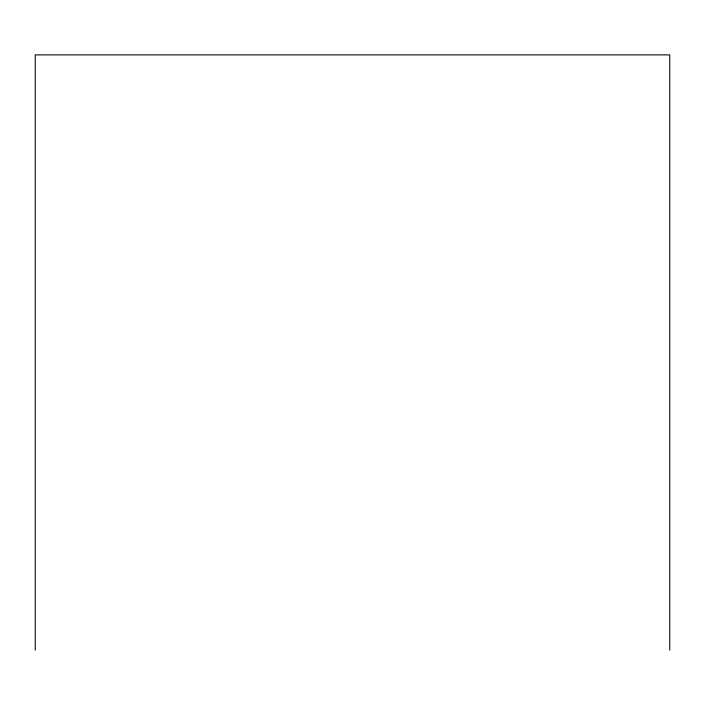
<?xml version="1.0" encoding="UTF-8"?>
<svg xmlns="http://www.w3.org/2000/svg" width="705" height="705" viewBox="0 0 705 705"><rect width="100%" height="100%" fill="white"/><g stroke="black" fill="none" stroke-linecap="round" stroke-linejoin="round"><path stroke-width="1.06" d="M669.75 650.107L669.75 54.893L35.25 54.893L35.25 650.107"/></g></svg>
